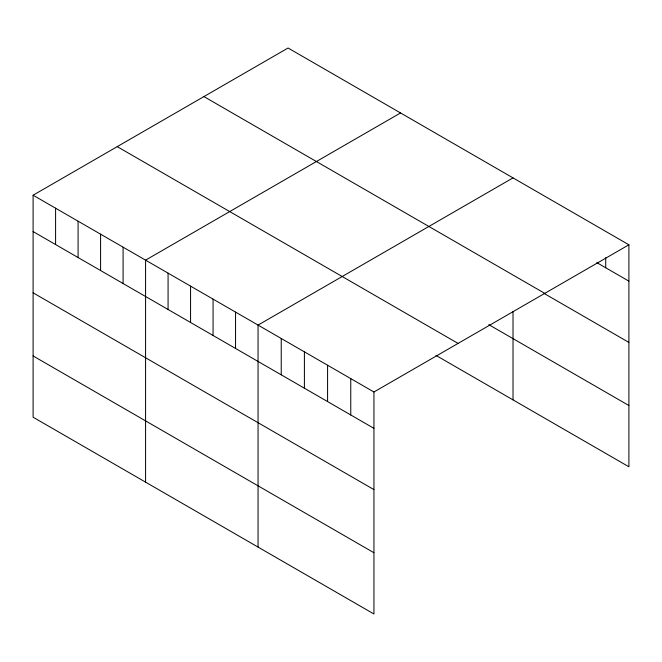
<?xml version="1.0" encoding="UTF-8"?>
<svg xmlns="http://www.w3.org/2000/svg" width="662" height="662" viewBox="0 0 662 662"><rect width="100%" height="100%" fill="white"/><g stroke="black" fill="none" stroke-linecap="round" stroke-linejoin="round"><path stroke-width="0.99" d="M33.1 195.216L373.939 391.995L373.939 613.988L33.1 417.209L33.1 195.216L288.061 48.012L628.9 244.791L628.9 466.784L436.01 355.42M400.535 112.954L145.574 260.149L145.574 482.143M513.017 177.888L258.056 325.092L258.056 547.085M373.939 391.995L628.9 244.791M596.81 262.624L628.9 281.151M203.921 96.586L544.76 293.374M544.214 293.514L628.9 342.411M488.788 324.637L628.9 405.525M117.24 146.641L458.079 343.421M33.1 231.568L373.939 428.347M33.1 292.827L373.939 489.607M33.1 355.949L373.939 552.729M605.722 257.667L605.722 267.762M513.017 311.57L513.017 399.881M350.761 378.614L350.761 414.966M327.582 365.234L327.582 401.586M304.404 351.853L304.404 388.205M281.234 338.472L281.234 374.824M235.556 312.1L235.556 348.452M213.065 299.116L213.065 335.469M190.565 286.125L190.565 322.477M168.074 273.141L168.074 309.493M123.082 247.166L123.082 283.518M100.583 234.174L100.583 270.526M78.091 221.191L78.091 257.543M55.591 208.199L55.591 244.551"/></g></svg>
